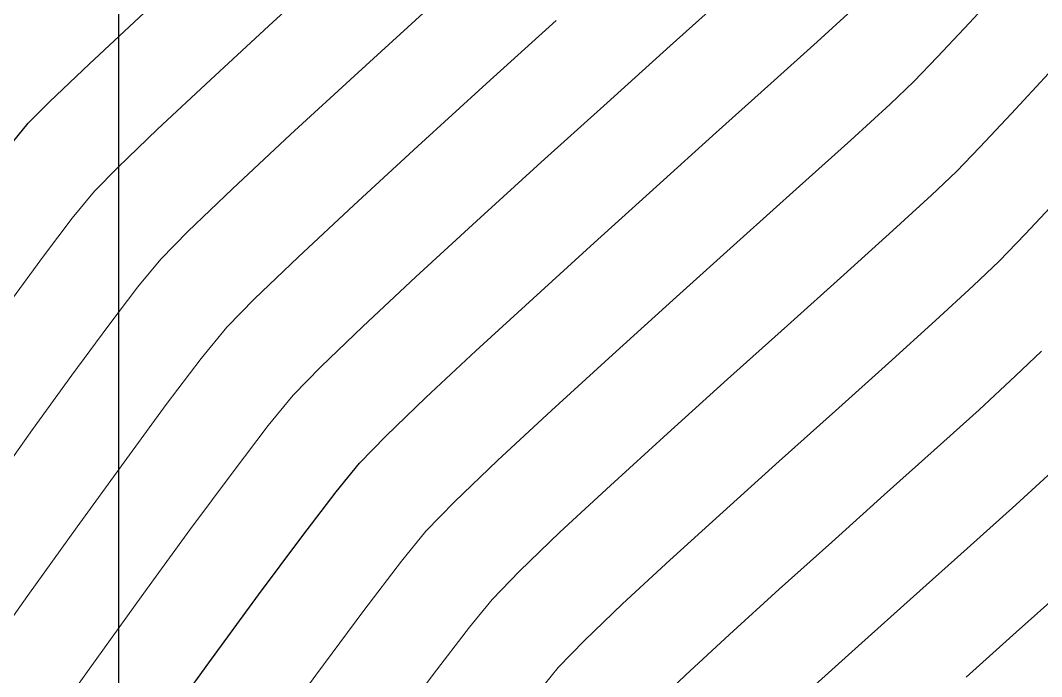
# Model space of a CAD drawing. Header units: millimetres. Extents: x 736950 to 740938, y 8500595 to 8502163.
# Drawn here: x 737798.17 to 737817.15, y 8501241.9 to 8501254.09 of the extents above; entities that cross this region are included whole.
import ezdxf

# ---------------------------------------------------------------- set-up
doc = ezdxf.new("R2010")
doc.units = ezdxf.units.MM
for name, color, linetype, lineweight in [('CONT-MJR', 80, 'Continuous', 30), ('CONT-MNR', 96, 'Continuous', 15), ('pista', 251, 'Continuous', 5)]:
    doc.layers.add(name, color=color, linetype=linetype, lineweight=lineweight)
doc.layers.add('Cuadricula Coordenadas', color=5, linetype='Continuous')

msp = doc.modelspace()

# ---------------------------------------------------------------- hatches: boundary and pattern name
at = {"layer": 'pista'}
h = msp.add_hatch(dxfattribs=at)
h.set_pattern_fill('HONEY', color=256, scale=3, angle=9.94991650582834, style=0)
h.set_pattern_definition([(9.94991650582834, (1479841.21072825, -18.49207214638591), (0.4979252195647159, 0.4170677100899267), [0.375, -0.75]), (129.9499165058283, (1479841.21072825, -18.49207214638591), (-0.6101538418184378, 0.222682034283025), [0.3749999999999999, -0.7499999999999998]), (69.94991650582834, (1479841.21072825, -18.49207214638591), (-0.112228622253722, 0.6397497443729518), [-0.75, 0.375])])
h.paths.add_polyline_path([(737744.7999806425, 8501250.923935566), (737743.4751223363, 8501250.754223157), (737756.465848178, 8501242.026572531), (737763.5739612179, 8501242.006896213), (737770.002546867, 8501243.455222024), (737769.8468594846, 8501244.342704736), (737763.4750639071, 8501242.907173423), (737756.7405500773, 8501242.925815564)])
h.paths.add_polyline_path([(737794.2809870465, 8501256.017245878), (737809.7820272583, 8501263.709828075), (737823.391616501, 8501273.483615467), (737837.0791595323, 8501280.557800073), (737851.5530432165, 8501285.77819753), (737870.8510758049, 8501293.050216693, -0.9976846880626209), (737871.0089264096, 8501292.63424804), (737865.2748787645, 8501289.581801567, 0.7845063948290762), (737866.1540430214, 8501286.121818589), (737883.2588851704, 8501291.348365877), (737897.4188924351, 8501296.516943583), (737903.2981396064, 8501301.44146652, -0.5512150924587264), (737904.1219025984, 8501301.177325813), (737906.855912117, 8501297.98174819, 0.5618964424650519), (737910.2738656431, 8501298.536066804), (737914.22079628, 8501308.558674501), (737925.6412323939, 8501300.72656757, 0.340189525830376), (737928.7023693406, 8501300.894137181), (737936.9171069289, 8501306.117412793, -0.358727273887905), (737938.1716059428, 8501305.962964654), (737943.1732157968, 8501301.051021611, 0.3417074120720416), (737946.0555081918, 8501300.709858142), (737955.8779356404, 8501307.072689936), (737971.8320576148, 8501314.464803053), (737988.5677626224, 8501323.411181662), (738023.1375471824, 8501336.282937778), (738044.4246208373, 8501357.728329657), (738061.4456776979, 8501362.208386911), (738078.9085143938, 8501363.070318012), (738112.0997810266, 8501372.051506756), (738118.6561313582, 8501373.365123207), (738128.3493353954, 8501376.976906104), (738155.2251721952, 8501366.826195797), (738176.6167526407, 8501363.543890122), (738193.8053773039, 8501353.328603027), (738204.7313956148, 8501340.877429372), (738207.705198212, 8501335.751671141), (738214.35685511, 8501331.742925933), (738229.9282901662, 8501313.374534177), (738233.5603594936, 8501308.186787868), (738234.53883727, 8501308.358438132), (738230.6417003467, 8501313.924784988), (738214.9478837823, 8501332.43754055), (738208.3676942562, 8501336.403214611), (738205.4657963786, 8501341.405035153), (738194.387784551, 8501354.029418997), (738176.9261677533, 8501364.406946706), (738155.4549153853, 8501367.70147717), (738128.3514754312, 8501377.93815071), (738118.4090486554, 8501374.233504975), (738111.8936108743, 8501372.928085677), (738078.7671659255, 8501363.964436961), (738061.3074614278, 8501363.102660457), (738043.958527311, 8501358.536303693), (738022.6381405202, 8501337.057350922), (737988.196920163, 8501324.233464561), (737971.4304040315, 8501315.270615296), (737955.4419368334, 8501307.862588815), (737945.5806043665, 8501301.47455489, -0.3391433520832071), (737943.8038299843, 8501301.693147572), (737938.8116631231, 8501306.59581691, 0.3560082385246841), (737936.4342009705, 8501306.876887502), (737928.158540546, 8501301.61487459, -0.3502196171718997), (737926.1502499409, 8501301.468794718), (737914.5128481541, 8501309.44969617, 0.4302069892023044), (737913.4330382891, 8501309.014522241), (737909.4507249827, 8501298.90206584, -0.5704007069138802), (737907.5397775185, 8501298.566836312), (737904.9064502402, 8501301.644734057, 0.4931454261128044), (737902.7202336333, 8501302.131411942), (737896.9620044216, 8501297.308254998), (737882.9728831241, 8501292.20205278), (737866.0373022418, 8501287.027224885, -0.7384715771871906), (737865.6977918843, 8501288.787355538), (737871.5108758068, 8501291.881875956, 0.9119586051647783), (737870.5337161538, 8501293.892406015), (737851.2416702455, 8501286.62264278), (737836.7183275839, 8501281.384406622), (737822.9200107896, 8501274.252970394), (737809.3164408724, 8501264.483505804), (737793.8201376351, 8501256.79327439), (737778.9884914039, 8501246.402265295), (737769.846859484, 8501244.34270474), (737770.0025468671, 8501243.455222024), (737779.3594973255, 8501245.563292695)])
h.paths.add_polyline_path([(738260.5182952256, 8501271.251537092), (738234.538837269, 8501308.358438132), (738233.56035949, 8501308.186787868), (738259.6897886079, 8501270.86568047), (738269.3749442189, 8501234.589470252), (738274.5057655985, 8501215.583008338), (738279.7983711922, 8501189.602392923), (738280.7089290785, 8501189.641305126), (738275.382018582, 8501215.790318219), (738270.2441657205, 8501234.822827347)])

# ---------------------------------------------------------------- linework, layer by layer
at = {"layer": 'CONT-MJR', "extrusion": (0.681824839462669, -0.7315154737199382, 0), "elevation": -5715748.329547742}
msp.add_lwpolyline([(6336077.371950303, 3630), (6336078.758578625, 3630)], dxfattribs=at)
at = {"layer": 'CONT-MJR', "extrusion": (-0.6740603613887961, 0.7386762682017107, 0), "elevation": 5782343.872483561}
msp.add_lwpolyline([(-6275363.067875819, 3625.000000000003), (-6275363.93707207, 3625.000000000003)], dxfattribs=at)
at = {"layer": 'CONT-MJR', "extrusion": (-0.6700628405254688, 0.7423043781003451, 0), "elevation": 5816136.777898815}
msp.add_lwpolyline([(-6244054.840688999, 3625.000000000003), (-6244055.995431237, 3625.000000000003)], dxfattribs=at)
at = {"layer": 'CONT-MJR', "extrusion": (0.6886087964789176, -0.725133039801564, 0), "elevation": -5656484.44246364}
msp.add_lwpolyline([(6389039.529821198, 3630), (6389040.552558361, 3630)], dxfattribs=at)
at = {"layer": 'CONT-MJR', "extrusion": (-0.6687924472951604, 0.7434491660099903, 0), "elevation": 5826806.220971029}
msp.add_lwpolyline([(-6234098.180593568, 3625.000000000003), (-6234099.544923251, 3625.000000000003)], dxfattribs=at)
at = {"layer": 'CONT-MJR', "extrusion": (-0.7085200324702948, 0.7056906996611847, 0), "elevation": 5476509.713933286}
msp.add_lwpolyline([(-6543964.879862564, 3630.000000000003), (-6543965.442653676, 3630.000000000003)], dxfattribs=at)
at = {"layer": 'CONT-MJR', "extrusion": (0.7740683291222177, -0.6331020627433924, 0), "elevation": -4811053.98325369}
msp.add_lwpolyline([(7047651.116982325, 3630.000000000013), (7047651.705774006, 3630.000000000013)], dxfattribs=at)
at = {"layer": 'CONT-MJR', "extrusion": (0.6689187548730917, -0.7433355227479935, 0), "elevation": -5825746.919829092}
msp.add_lwpolyline([(6235086.607941695, 3625.00000000001), (6235088.105883397, 3625.00000000001)], dxfattribs=at)
at = {"layer": 'CONT-MJR', "extrusion": (0.6701000916967356, -0.7422707505405469, 0), "elevation": -5815823.42192643}
msp.add_lwpolyline([(6244342.293650027, 3625.00000000001), (6244343.849228994, 3625.00000000001)], dxfattribs=at)
at = {"layer": 'CONT-MJR', "extrusion": (-0.6723881761428228, 0.7401987169560134, 0), "elevation": 5796520.377584774}
msp.add_lwpolyline([(-6262263.569523219, 3625), (-6262265.106775575, 3625)], dxfattribs=at)
at = {"layer": 'CONT-MJR', "extrusion": (-0.6761749106307398, 0.736741128371093, 0), "elevation": 5764332.674496382}
msp.add_lwpolyline([(-6291903.063573028, 3625.00000000001), (-6291904.506559731, 3625.00000000001)], dxfattribs=at)
at = {"layer": 'CONT-MJR', "extrusion": (0.6824418170577141, -0.7309399197820335, 0), "elevation": -5710391.396745842}
msp.add_lwpolyline([(6340898.145987028, 3625.00000000001), (6340899.418823586, 3625.00000000001)], dxfattribs=at)
at = {"layer": 'CONT-MJR', "extrusion": (0.6937178844103163, -0.7202468305027624, 0), "elevation": -5611167.255932383}
msp.add_lwpolyline([(6428868.331490015, 3625), (6428869.358430209, 3625)], dxfattribs=at)
at = {"layer": 'CONT-MJR'}
for points, elevation in [([(737804.4706596544, 8501245.862558864), (737804.9616174132, 8501246.369579915)], 3625), ([(737815.7619775273, 8501244.279281834), (737816.6637837657, 8501245.090658821)], 3620), ([(737800.6691131098, 8501240.77088115), (737801.6722495938, 8501242.15537906)], 3625)]:
    msp.add_lwpolyline(points, dxfattribs=dict(at, elevation=elevation))
at = {"layer": 'CONT-MJR', "extrusion": (-0.7729015500058833, 0.6345259600666493, 0), "elevation": 4824010.973728675}
msp.add_lwpolyline([(-7038781.509595813, 3625.000000000003), (-7038782.19423963, 3625.000000000003)], dxfattribs=at)
at = {"layer": 'CONT-MJR', "extrusion": (0.6752581480293116, -0.7375814758520068, 0), "elevation": -5772144.186575974}
msp.add_lwpolyline([(6284734.919643393, 3620.00000000001), (6284735.930600503, 3620.00000000001)], dxfattribs=at)
at = {"layer": 'CONT-MJR', "extrusion": (0.7942789938535486, -0.6075531910236293, 0), "elevation": -4578936.482417716}
msp.add_lwpolyline([(7200614.734889216, 3625), (7200615.786477344, 3625)], dxfattribs=at)
at = {"layer": 'CONT-MJR', "extrusion": (0.8028610552225885, -0.5961661899226354, 0), "elevation": -4475800.927923302}
msp.add_lwpolyline([(7265170.223796534, 3625), (7265171.568787666, 3625)], dxfattribs=at)
at = {"layer": 'CONT-MJR', "extrusion": (-0.6666534121542951, 0.7453678474840698, 0), "elevation": 5844686.754121024}
msp.add_lwpolyline([(-6217326.318486479, 3620), (-6217327.652685423, 3620)], dxfattribs=at)
at = {"layer": 'CONT-MJR', "extrusion": (0.8072853974711532, -0.5901612381627943, 0), "elevation": -4421487.080103357}
msp.add_lwpolyline([(7298350.600817107, 3625.000000000009), (7298352.165223184, 3625.000000000009)], dxfattribs=at)
at = {"layer": 'CONT-MJR', "extrusion": (-0.6671876676069457, 0.7448896671274234, 0), "elevation": 5840227.444962348}
msp.add_lwpolyline([(-6221513.971360751, 3620), (-6221515.34559314, 3620)], dxfattribs=at)
at = {"layer": 'CONT-MJR', "extrusion": (-0.6703007146483944, 0.7420895848493306, 0), "elevation": 5814126.417679584}
msp.add_lwpolyline([(-6245911.466701222, 3620), (-6245912.799901139, 3620)], dxfattribs=at)
at = {"layer": 'CONT-MNR', "extrusion": (0.6757951082406151, -0.7370895275867481, 0), "elevation": -5767581.771643128}
msp.add_lwpolyline([(6288932.67692041, 3629), (6288934.410778387, 3629)], dxfattribs=at)
at = {"layer": 'CONT-MNR'}
for points, elevation in [([(737815.8082020656, 8501254.047385762), (737816.5075365499, 8501254.806432651)], 3624), ([(737803.1904599675, 8501251.96927778), (737804.4442480627, 8501253.123393511)], 3628), ([(737799.9777932629, 8501251.357138379), (737800.7189833103, 8501252.06637305)], 3629), ([(737802.1100076174, 8501250.961340932), (737803.1904599675, 8501251.96927778)], 3628), ([(737812.6462892581, 8501251.008463232), (737813.5987580272, 8501251.86752332)], 3624), ([(737815.1010435765, 8501250.844560204), (737815.5641426785, 8501251.285839817)], 3623), ([(737801.2798227211, 8501250.166971615), (737802.1100076174, 8501250.961340932)], 3628), ([(737816.8406032567, 8501250.118924763), (737817.4967270152, 8501250.81830118)], 3622), ([(737798.5963014148, 8501249.7090956), (737799.1316687536, 8501250.414873071)], 3629), ([(737805.5149427343, 8501249.324096115), (737806.6422431621, 8501250.359982321)], 3626), ([(737810.3615079744, 8501248.954091473), (737811.5438620907, 8501250.017732155)], 3624), ([(737800.352025567, 8501249.13912091), (737800.7768369854, 8501249.653558474)], 3628), ([(737799.7907955142, 8501248.403478457), (737800.352025567, 8501249.13912091)], 3628), ([(737815.1733203973, 8501248.513389915), (737815.8768790769, 8501249.159021053)], 3622), ([(737814.300165764, 8501247.725128634), (737815.1733203973, 8501248.513389915)], 3622), ([(737803.7501682221, 8501247.653044404), (737804.5298025386, 8501248.403725727)], 3626), ([(737800.8784777945, 8501246.952227151), (737801.5311138019, 8501247.80985036)], 3627), ([(737813.3136661976, 8501246.840164632), (737814.300165764, 8501247.725128634)], 3622), ([(737815.982308818, 8501246.858107693), (737816.6634790186, 8501247.484288769)], 3621), ([(737802.7750331541, 8501246.561934697), (737803.2393854314, 8501247.1262254)], 3626), ([(737800.0944949489, 8501245.886033634), (737800.8784777945, 8501246.952227151)], 3627), ([(737797.6331622573, 8501245.418793697), (737798.3969069894, 8501246.48836765)], 3628), ([(737813.2452013311, 8501244.400472712), (737814.2227634637, 8501245.275636595)], 3621), ([(737805.2510058419, 8501244.045907287), (737805.7019338772, 8501244.59889233)], 3624), ([(737806.9332081001, 8501243.335225793), (737807.4413755992, 8501243.858731914)], 3623), ([(737811.3465307096, 8501242.68510362), (737812.2696549096, 8501243.523440696)], 3621), ([(737803.6590862883, 8501241.92458776), (737804.553366209, 8501243.130150234)], 3624), ([(737808.6497800673, 8501242.572263673), (737809.359238999, 8501243.251829913)], 3622), ([(737808.164482323, 8501242.071559258), (737808.6497800673, 8501242.572263673)], 3622), ([(737810.5262352419, 8501241.926024552), (737811.3465307096, 8501242.68510362)], 3621)]:
    msp.add_lwpolyline(points, dxfattribs=dict(at, elevation=elevation))
at = {"layer": 'CONT-MNR', "extrusion": (0.6689572091949051, -0.7433009163630596, 0), "elevation": -5825426.123732834}
msp.add_lwpolyline([(6235389.925833174, 3626.00000000001), (6235391.355247387, 3626.00000000001)], dxfattribs=at)
at = {"layer": 'CONT-MNR', "extrusion": (0.6743057039635394, -0.7384523123413155, 0), "elevation": -5780264.281602654}
msp.add_lwpolyline([(6277276.869852785, 3628.00000000001), (6277278.698260807, 3628.00000000001)], dxfattribs=at)
at = {"layer": 'CONT-MNR', "extrusion": (0.6784878639693783, -0.7346116106122135, 0), "elevation": -5744529.64699679}
msp.add_lwpolyline([(6309994.678629484, 3629), (6309996.263247885, 3629)], dxfattribs=at)
at = {"layer": 'CONT-MNR', "extrusion": (0.6714835189780022, -0.7410194894474227, 0), "elevation": -5804168.969236224}
msp.add_lwpolyline([(6255180.464706969, 3627), (6255182.211172832, 3627)], dxfattribs=at)
at = {"layer": 'CONT-MNR', "extrusion": (0.7303180458758775, -0.6831072769836666, 0), "elevation": -5268428.303993598}
msp.add_lwpolyline([(6712625.719002946, 3624), (6712626.591037578, 3624)], dxfattribs=at)
at = {"layer": 'CONT-MNR', "extrusion": (0.6693345232305418, -0.7429611672299861, 0), "elevation": -5822259.444025169}
msp.add_lwpolyline([(6238345.317984169, 3626), (6238346.897753473, 3626)], dxfattribs=at)
at = {"layer": 'CONT-MNR', "extrusion": (0.7197463017033388, -0.6942371793446145, 0), "elevation": -5370846.418071645}
msp.add_lwpolyline([(6630963.821995391, 3624.000000000003), (6630964.454076615, 3624.000000000003)], dxfattribs=at)
at = {"layer": 'CONT-MNR', "extrusion": (-0.6829183017717579, 0.7304947591223214, 0), "elevation": 5706262.466409263}
msp.add_lwpolyline([(-6344620.182595126, 3629.000000000013), (-6344621.531187381, 3629.000000000013)], dxfattribs=at)
at = {"layer": 'CONT-MNR', "extrusion": (0.7342990718754364, -0.6788260992646591, 0), "elevation": -5229093.944657707}
msp.add_lwpolyline([(6743310.871241109, 3623.00000000001), (6743311.885169365, 3623.00000000001)], dxfattribs=at)
at = {"layer": 'CONT-MNR', "extrusion": (0.6736060732219028, -0.7390905615136543, 0), "elevation": -5786204.629994976}
msp.add_lwpolyline([(6271799.930651939, 3627.00000000001), (6271801.658959031, 3627.00000000001)], dxfattribs=at)
at = {"layer": 'CONT-MNR', "extrusion": (0.6879724621345369, -0.7257367920565578, 0), "elevation": -5662075.801989705}
msp.add_lwpolyline([(6384086.644408571, 3624.00000000001), (6384087.254075368, 3624.00000000001)], dxfattribs=at)
at = {"layer": 'CONT-MNR', "extrusion": (0.6706312775147304, -0.7417908664973982, 0), "elevation": -5811353.664852046}
msp.add_lwpolyline([(6248504.248365631, 3626.00000000001), (6248505.895169346, 3626.00000000001)], dxfattribs=at)
at = {"layer": 'CONT-MNR', "extrusion": (-0.6741828155806726, 0.7385645071188549, 0), "elevation": 5781301.646046216}
msp.add_lwpolyline([(-6276320.856919644, 3624.00000000001), (-6276321.848679893, 3624.00000000001)], dxfattribs=at)
at = {"layer": 'CONT-MNR', "extrusion": (-0.7291220781414617, 0.6843836607975649, 0), "elevation": 5280159.849586048}
msp.add_lwpolyline([(-6703399.549042436, 3623), (-6703400.402114871, 3623)], dxfattribs=at)
at = {"layer": 'CONT-MNR', "extrusion": (0.6769690124695843, -0.736011519037546, 0), "elevation": -5757547.719498852}
msp.add_lwpolyline([(6298115.771361878, 3627.000000000003), (6298117.389188176, 3627.000000000003)], dxfattribs=at)
at = {"layer": 'CONT-MNR', "extrusion": (-0.7188360305019086, 0.6951796611324723, 0), "elevation": 5379528.576721266}
msp.add_lwpolyline([(-6623920.102471308, 3623), (-6623920.730467874, 3623)], dxfattribs=at)
at = {"layer": 'CONT-MNR', "extrusion": (0.7133081346324002, -0.7008505582984477, 0), "elevation": -5431828.033994337}
msp.add_lwpolyline([(6581098.657227758, 3629.000000000013), (6581099.273950535, 3629.000000000013)], dxfattribs=at)
at = {"layer": 'CONT-MNR', "extrusion": (-0.6729281437976238, 0.7397078567144497, 0), "elevation": 5791950.828929226}
msp.add_lwpolyline([(-6266491.994705169, 3626.00000000001), (-6266493.625234037, 3626.00000000001)], dxfattribs=at)
at = {"layer": 'CONT-MNR', "extrusion": (0.7717851515290672, -0.6358833854404867, 0), "elevation": -4836381.479653845}
msp.add_lwpolyline([(7030293.049249932, 3629.000000000003), (7030293.700146022, 3629.000000000003)], dxfattribs=at)
at = {"layer": 'CONT-MNR', "extrusion": (0.668422809452058, -0.7437815188643893, 0), "elevation": -5829902.585440279}
msp.add_lwpolyline([(6231200.011436313, 3624), (6231201.493628515, 3624)], dxfattribs=at)
at = {"layer": 'CONT-MNR', "extrusion": (0.6752197481470024, -0.737616629227066, 0), "elevation": -5772476.665472552}
msp.add_lwpolyline([(6284436.166249463, 3623), (6284437.14202303, 3623)], dxfattribs=at)
at = {"layer": 'CONT-MNR', "extrusion": (0.6824989478330707, -0.7308865754730698, 0), "elevation": -5709899.279220681}
msp.add_lwpolyline([(6341344.517218044, 3627), (6341345.93228746, 3627)], dxfattribs=at)
at = {"layer": 'CONT-MNR', "extrusion": (-0.7143235160115232, 0.6998156289144557, 0), "elevation": 5422278.927837595}
msp.add_lwpolyline([(-6588967.057677383, 3628), (-6588967.776417742, 3628)], dxfattribs=at)
at = {"layer": 'CONT-MNR', "extrusion": (0.6699502230691975, -0.7424060200520551, 0), "elevation": -5817080.406497878}
msp.add_lwpolyline([(6243171.066193682, 3623), (6243172.296631554, 3623)], dxfattribs=at)
at = {"layer": 'CONT-MNR', "extrusion": (0.7190288631637469, -0.6949802111840666, 0), "elevation": -5377688.998856881}
msp.add_lwpolyline([(6625411.61286032, 3622), (6625412.312178759, 3622)], dxfattribs=at)
at = {"layer": 'CONT-MNR', "extrusion": (0.8076520303475307, -0.5896593914078799, 0), "elevation": -4416957.195381333}
msp.add_lwpolyline([(7301100.404996003, 3629), (7301101.459319098, 3629)], dxfattribs=at)
at = {"layer": 'CONT-MNR', "extrusion": (0.6926645443113791, -0.7212598900908809, 0), "elevation": -5620560.21217618}
msp.add_lwpolyline([(6420661.070473307, 3627.000000000003), (6420662.190630985, 3627.000000000003)], dxfattribs=at)
at = {"layer": 'CONT-MNR', "extrusion": (0.6913268502528096, -0.7225421690943231, 0), "elevation": -5632439.081141037}
msp.add_lwpolyline([(6410244.888392808, 3622), (6410245.549546896, 3622)], dxfattribs=at)
at = {"layer": 'CONT-MNR', "extrusion": (0.6826774045674331, -0.730719892498537, 0), "elevation": -5708348.838190136}
msp.add_lwpolyline([(6342738.64254076, 3626), (6342739.990718369, 3626)], dxfattribs=at)
at = {"layer": 'CONT-MNR', "extrusion": (0.6681023294644107, -0.744069403593662, 0), "elevation": -5832584.645557366}
msp.add_lwpolyline([(6228687.525130829, 3623), (6228688.928645249, 3623)], dxfattribs=at)
at = {"layer": 'CONT-MNR', "extrusion": (-0.7164513739682274, 0.697637032230256, 0), "elevation": 5402186.434548664}
msp.add_lwpolyline([(-6605449.092695489, 3627.000000000003), (-6605449.826239528, 3627.000000000003)], dxfattribs=at)
at = {"layer": 'CONT-MNR', "extrusion": (0.6706008542830532, -0.741818370111471, 0), "elevation": -5811606.38430985}
msp.add_lwpolyline([(6248264.483713027, 3624), (6248266.090911856, 3624)], dxfattribs=at)
at = {"layer": 'CONT-MNR', "extrusion": (0.8056382485779118, -0.592407809222933, 0), "elevation": -4441806.211106986}
msp.add_lwpolyline([(7286008.112729196, 3628.00000000001), (7286009.232214468, 3628.00000000001)], dxfattribs=at)
at = {"layer": 'CONT-MNR', "extrusion": (-0.7723769265381846, 0.6351644537845516, 0), "elevation": 4829829.542633877}
msp.add_lwpolyline([(-7034792.961623005, 3627.000000000006), (-7034793.712605532, 3627.000000000006)], dxfattribs=at)
at = {"layer": 'CONT-MNR', "extrusion": (0.6682001818499186, -0.7439815299963674, 0), "elevation": -5831765.413571185}
msp.add_lwpolyline([(6229453.063367506, 3623), (6229454.558337099, 3623)], dxfattribs=at)
at = {"layer": 'CONT-MNR', "extrusion": (0.6740938370381865, -0.7386457194536059, 0), "elevation": -5782057.73993763}
msp.add_lwpolyline([(6275616.852507521, 3624.000000000013), (6275618.385195843, 3624.000000000013)], dxfattribs=at)
at = {"layer": 'CONT-MNR', "extrusion": (0.6923471485831553, -0.7215645680386298, 0), "elevation": -5623373.70565348}
msp.add_lwpolyline([(6418196.817221993, 3621.000000000003), (6418197.484604916, 3621.000000000003)], dxfattribs=at)
at = {"layer": 'CONT-MNR', "extrusion": (0.8110842746443893, -0.5849293114766818, 0), "elevation": -4374211.577545355}
msp.add_lwpolyline([(7326787.249902244, 3628), (7326788.499107397, 3628)], dxfattribs=at)
at = {"layer": 'CONT-MNR', "extrusion": (0.7179494302584766, -0.6960952633020348, 0), "elevation": -5387972.441365914}
msp.add_lwpolyline([(6617046.870945135, 3626.000000000013), (6617047.604728025, 3626.000000000013)], dxfattribs=at)
at = {"layer": 'CONT-MNR', "extrusion": (-0.6699046865444058, 0.7424471098642929, 0), "elevation": 5817463.325531216}
msp.add_lwpolyline([(-6242809.86217831, 3623), (-6242811.366982285, 3623)], dxfattribs=at)
at = {"layer": 'CONT-MNR', "extrusion": (0.6802242090576052, -0.7330041100921302, 0), "elevation": -5729573.988416614}
msp.add_lwpolyline([(6323568.866651446, 3624.00000000001), (6323570.233555472, 3624.00000000001)], dxfattribs=at)
at = {"layer": 'CONT-MNR', "extrusion": (0.6675860542236163, -0.7445326454938983, 0), "elevation": -5836901.921080349}
msp.add_lwpolyline([(6224638.530635087, 3622), (6224639.932311005, 3622)], dxfattribs=at)
at = {"layer": 'CONT-MNR', "extrusion": (0.6701499738888985, -0.7422257153297162, 0), "elevation": -5815396.669174425}
msp.add_lwpolyline([(6244735.236472688, 3621.00000000001), (6244736.355234818, 3621.00000000001)], dxfattribs=at)
at = {"layer": 'CONT-MNR', "extrusion": (0.794577187272651, -0.6071631522629501, 0), "elevation": -4575402.406961035}
msp.add_lwpolyline([(7202862.162997784, 3626), (7202863.240130843, 3626)], dxfattribs=at)
at = {"layer": 'CONT-MNR', "extrusion": (0.6734626401933024, -0.7392212606952445, 0), "elevation": -5787414.49237011}
msp.add_lwpolyline([(6270675.405443544, 3623.00000000001), (6270676.838485307, 3623.00000000001)], dxfattribs=at)
at = {"layer": 'CONT-MNR', "extrusion": (0.6674039445960285, -0.7446958941324046, 0), "elevation": -5838422.329127691}
msp.add_lwpolyline([(6223211.853262663, 3621.00000000001), (6223213.100981819, 3621.00000000001)], dxfattribs=at)
at = {"layer": 'CONT-MNR', "extrusion": (-0.8106100818852119, 0.5855862832632354, 0), "elevation": 4380144.786495836}
msp.add_lwpolyline([(-7323239.751467618, 3627), (-7323241.238930605, 3627)], dxfattribs=at)
at = {"layer": 'CONT-MNR', "extrusion": (-0.6915878464158727, 0.7222923581832051, 0), "elevation": 5630126.579687933}
msp.add_lwpolyline([(-6412269.626382207, 3624.000000000013), (-6412270.736386225, 3624.000000000013)], dxfattribs=at)
at = {"layer": 'CONT-MNR', "extrusion": (-0.6691983556299528, 0.74308381816735, 0), "elevation": 5823395.507943663}
msp.add_lwpolyline([(-6237274.733240508, 3622), (-6237276.138783661, 3622)], dxfattribs=at)
at = {"layer": 'CONT-MNR', "extrusion": (0.8039195735524254, -0.5947380257384646, 0), "elevation": -4462880.521034614}
msp.add_lwpolyline([(7273115.45311082, 3626.000000000003), (7273116.799539234, 3626.000000000003)], dxfattribs=at)
at = {"layer": 'CONT-MNR', "extrusion": (0.679833351587317, -0.7333666300490879, 0), "elevation": -5732942.47115787}
msp.add_lwpolyline([(6320513.506988822, 3623.00000000001), (6320514.786734101, 3623.00000000001)], dxfattribs=at)
at = {"layer": 'CONT-MNR', "extrusion": (0.7170361199371298, -0.6970360124882401, 0), "elevation": -5396640.298616939}
msp.add_lwpolyline([(6609976.586293311, 3624), (6609977.348832285, 3624)], dxfattribs=at)
at = {"layer": 'CONT-MNR', "extrusion": (-0.6728329192731161, 0.7397944733116196, 0), "elevation": 5792750.359698343}
msp.add_lwpolyline([(-6265744.79665219, 3622.00000000001), (-6265746.133548156, 3622.00000000001)], dxfattribs=at)
at = {"layer": 'CONT-MNR', "extrusion": (0.8130826450129296, -0.5821482735341389, 0), "elevation": -4349093.169420029}
msp.add_lwpolyline([(7341721.484990116, 3627.00000000001), (7341723.05469543, 3627.00000000001)], dxfattribs=at)
at = {"layer": 'CONT-MNR', "extrusion": (0.808739895357264, -0.5881664574400022, 0), "elevation": -4403457.571576656}
msp.add_lwpolyline([(7309244.138031752, 3626.00000000001), (7309245.676171648, 3626.00000000001)], dxfattribs=at)
at = {"layer": 'CONT-MNR', "extrusion": (0.6916387306459769, -0.7222436335963245, 0), "elevation": -5629673.052404801}
msp.add_lwpolyline([(6412666.238718765, 3623.000000000003), (6412667.283795482, 3623.000000000003)], dxfattribs=at)
at = {"layer": 'CONT-MNR', "extrusion": (0.668560419176924, -0.7436578285138776, 0), "elevation": -5828744.218035215}
msp.add_lwpolyline([(6232274.80385909, 3621), (6232276.115680716, 3621)], dxfattribs=at)
at = {"layer": 'CONT-MNR', "extrusion": (-0.679462890232011, 0.7337098750852153, 0), "elevation": 5736132.044700397}
msp.add_lwpolyline([(-6317617.323257688, 3622.000000000013), (-6317618.519056089, 3622.000000000013)], dxfattribs=at)
at = {"layer": 'CONT-MNR', "extrusion": (0.795465229556579, -0.6059992314900235, 0), "elevation": -4564848.935169545}
msp.add_lwpolyline([(7209552.310371007, 3624), (7209553.461592984, 3624)], dxfattribs=at)
at = {"layer": 'CONT-MNR', "extrusion": (0.8138742923693204, -0.5810409935799177, 0), "elevation": -4339095.836931448}
msp.add_lwpolyline([(7347632.952512229, 3627), (7347634.522578366, 3627)], dxfattribs=at)
at = {"layer": 'CONT-MNR', "extrusion": (0.8113657371338809, -0.5845388272862585, 0), "elevation": -4370680.85759412}
msp.add_lwpolyline([(7328888.938900483, 3626.000000000011), (7328890.59101632, 3626.000000000011)], dxfattribs=at)
at = {"layer": 'CONT-MNR', "extrusion": (-0.7755056737028501, 0.6313405975024011, 0), "elevation": 4795006.583974581}
msp.add_lwpolyline([(-7058569.244043525, 3623.000000000013), (-7058569.910049165, 3623.000000000013)], dxfattribs=at)
at = {"layer": 'CONT-MNR', "extrusion": (0.668550309038368, -0.7436669175677393, 0), "elevation": -5828825.404707472}
msp.add_lwpolyline([(6232198.30197203, 3619), (6232199.438655902, 3619)], dxfattribs=at)
at = {"layer": 'CONT-MNR', "extrusion": (0.7952083801226522, -0.6063362369038383, 0), "elevation": -4567901.65788402}
msp.add_lwpolyline([(7207617.249052748, 3623), (7207618.355408185, 3623)], dxfattribs=at)
at = {"layer": 'CONT-MNR', "extrusion": (-0.6662448280836681, 0.7457330816396464, 0), "elevation": 5848091.389280179}
msp.add_lwpolyline([(-6214122.052288347, 3619), (-6214123.299090009, 3619)], dxfattribs=at)
at = {"layer": 'CONT-MNR', "extrusion": (0.8126317164446029, -0.5827775677119862, 0), "elevation": -4354773.92482035}
msp.add_lwpolyline([(7338350.190793485, 3626), (7338351.879092622, 3626)], dxfattribs=at)
at = {"layer": 'CONT-MNR', "extrusion": (-0.7760005305577564, 0.6307322542680696, 0), "elevation": 4789468.048785001}
msp.add_lwpolyline([(-7062327.140809522, 3622.00000000001), (-7062327.764731234, 3622.00000000001)], dxfattribs=at)
at = {"layer": 'CONT-MNR', "extrusion": (0.8070120855005708, -0.590534921792115, 0), "elevation": -4424863.765463103}
msp.add_lwpolyline([(7296302.038470249, 3624), (7296303.801022913, 3624)], dxfattribs=at)
at = {"layer": 'CONT-MNR', "extrusion": (-0.8024295634747685, 0.59674684386404, 0), "elevation": 4481052.076342321}
msp.add_lwpolyline([(-7261929.699346846, 3623.000000000011), (-7261931.165609503, 3623.000000000011)], dxfattribs=at)
at = {"layer": 'CONT-MNR', "extrusion": (0.6919008153901748, -0.7219925634398261, 0), "elevation": -5627341.745886973}
msp.add_lwpolyline([(6414709.009699351, 3621.000000000003), (6414709.933614993, 3621.000000000003)], dxfattribs=at)
at = {"layer": 'Cuadricula Coordenadas', "color": 8}
msp.add_line((737800, 8500595.507225098), (737800, 8502130.641312933), dxfattribs=at)

doc.saveas('drawing.dxf')
